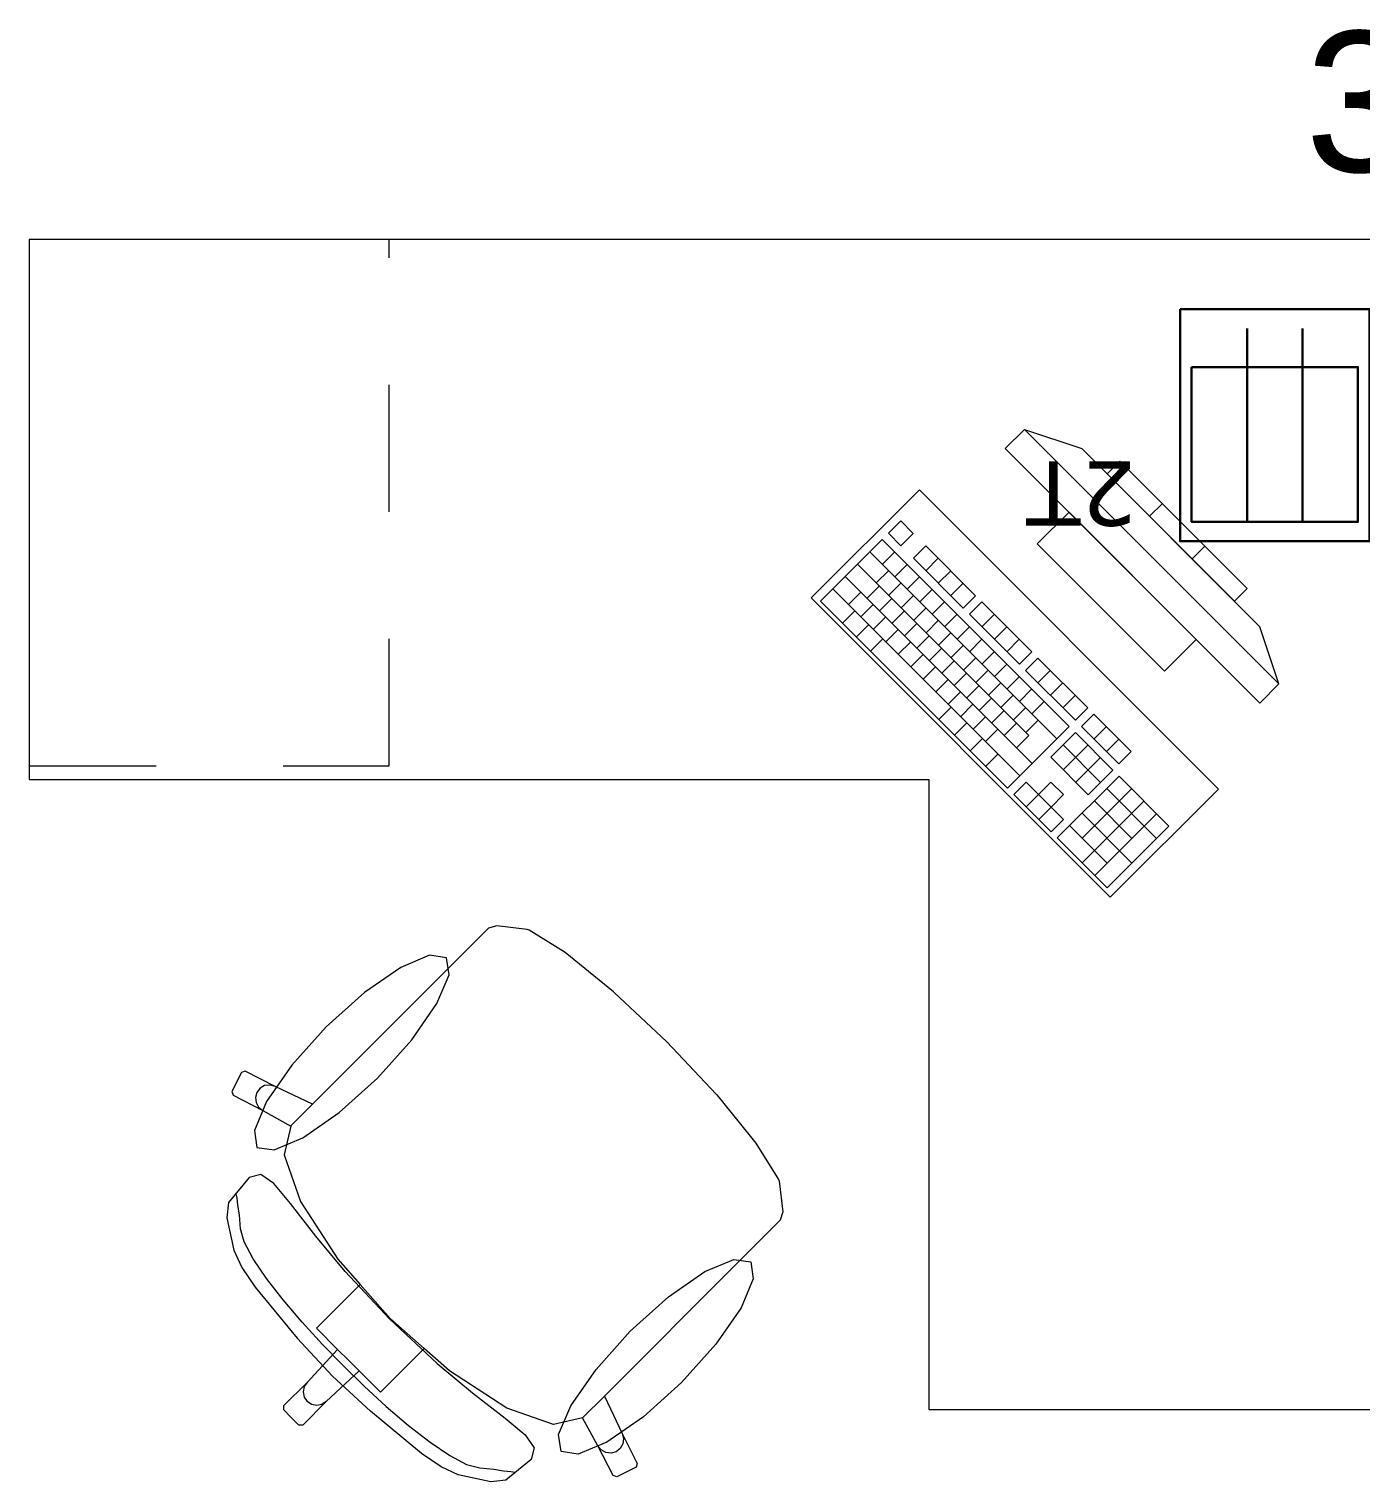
# Model space of a CAD drawing. Header units: inches. Extents: x -19 to 5698, y -728 to 92.
# Drawn here: x 217.015 to 218.495, y 30.339 to 31.952 of the extents above; entities that cross this region are included whole.
import ezdxf

# ---------------------------------------------------------------- set-up
doc = ezdxf.new("R2010")
doc.units = ezdxf.units.IN
doc.header["$MEASUREMENT"] = 0
doc.linetypes.add('HIDDEN', pattern=[0.375, 0.25, -0.125])
doc.linetypes.add('Rayas', pattern=[0.282222, 0.141111, -0.141111])
doc.layers.get('0').update_dxf_attribs({"color": 61})
doc.layers.add('00 conduct tomacorr', color=120, linetype='HIDDEN', lineweight=30)
doc.layers.add('00 IE LUZ EMERGENCIA', color=253, linetype='Continuous', lineweight=0)
doc.layers.add('Interior - Mobiliario', color=7, linetype='Continuous')
doc.styles.add('Annotative', font='arial.ttf')

# ---------------------------------------------------------------- blocks, each defined once
blk = doc.blocks.new('CAJA POP UP 6 MODULOS')
at = {"layer": '00 conduct tomacorr', "linetype": 'Continuous'}
for p, q in [((-0.095, -0.165), (-0.095, -0.0151)), ((-0.052, -0.165), (-0.052, -0.0151)), ((0.052, -0.165), (0.052, -0.0151)), ((0.095, -0.165), (0.095, -0.0151)), ((0, -0.165), (0, -0.18))]:
    blk.add_line(p, q, dxfattribs=at)
for points in [[(-0.147, 0), (0.147, 0), (0.147, -0.18), (-0.147, -0.18)], [(0, 0), (0.147, 0), (0.147, -0.18), (0, -0.18)]]:
    blk.add_lwpolyline(points, close=True, dxfattribs=at)
for points in [[(-0.138, -0.045), (-0.009, -0.045), (-0.009, -0.165), (-0.138, -0.165), (-0.138, -0.045)], [(0.009, -0.045), (0.138, -0.045), (0.138, -0.165), (0.009, -0.165), (0.009, -0.045)]]:
    blk.add_lwpolyline(points, dxfattribs=at)
at = {"color": 1, "insert": (-0.1807, -0.168), "char_height": 0.05, "attachment_point": 1, "rotation": 180}
blk.add_mtext_dynamic_manual_height_columns('{\\fVerdana|b0|i0|c0|p34;2T}', width=0.000481, gutter_width=0.1561, heights=[0], dxfattribs=at)

msp = doc.modelspace()

# ---------------------------------------------------------------- linework, layer by layer
at = {"layer": 'Interior - Mobiliario', "color": 175, "linetype": 'Rayas', "lineweight": 13}
for p, q in [((217.4153, 31.1339), (217.4153, 31.7189)), ((217.0153, 31.1339), (217.4153, 31.1339))]:
    msp.add_line(p, q, dxfattribs=at)
at = {"layer": 'Interior - Mobiliario', "color": 175, "linetype": 'Continuous', "lineweight": 13}
for p, q in [((218.1214, 31.5078), (218.1001, 31.4866)), ((218.4042, 31.225), (218.1214, 31.5078)), ((218.1214, 31.5078), (218.185, 31.4866)), ((218.1001, 31.4866), (218.383, 31.2038)), ((218.185, 31.4866), (218.383, 31.2886)), ((218.2274, 31.4725), (218.2133, 31.4583)), ((218.3688, 31.3311), (218.2274, 31.4725)), ((218.2133, 31.4583), (218.3547, 31.3169)), ((218.2604, 31.4112), (218.2746, 31.4253)), ((218.1709, 31.4159), (218.1355, 31.3806)), ((218.3123, 31.2745), (218.1709, 31.4159)), ((217.984, 31.4061), (217.9703, 31.3924)), ((217.9703, 31.3924), (217.9841, 31.3785)), ((217.9978, 31.3923), (217.984, 31.4061)), ((217.9841, 31.3785), (217.9978, 31.3923)), ((217.9634, 31.3855), (217.8948, 31.317)), ((218.1711, 31.1778), (217.9634, 31.3855)), ((218.0117, 31.3784), (217.9979, 31.3647)), ((218.067, 31.323), (218.0117, 31.3784)), ((218.1355, 31.3806), (218.2769, 31.2391)), ((218.3076, 31.3641), (218.3217, 31.3782)), ((217.9497, 31.3718), (218.1574, 31.1641)), ((217.9635, 31.358), (217.9772, 31.3717)), ((217.9979, 31.3647), (218.0533, 31.3093)), ((218.0118, 31.3508), (218.0255, 31.3646)), ((217.9223, 31.3444), (218.13, 31.1367)), ((217.936, 31.3581), (218.1264, 31.1677)), ((217.9567, 31.3373), (217.9705, 31.351)), ((217.9774, 31.3441), (217.9911, 31.3578)), ((217.9912, 31.3303), (218.0049, 31.344)), ((218.0256, 31.337), (218.0394, 31.3507)), ((217.9085, 31.3307), (218.1163, 31.123)), ((217.9258, 31.3134), (217.9396, 31.3271)), ((217.9465, 31.3202), (217.9602, 31.3339)), ((217.9706, 31.3235), (217.9843, 31.3372)), ((218.0051, 31.3164), (218.0188, 31.3301)), ((218.0395, 31.3232), (218.0532, 31.3369)), ((218.3547, 31.3169), (218.3688, 31.3311)), ((217.8948, 31.317), (218.1025, 31.1093)), ((217.9397, 31.2995), (217.9534, 31.3132)), ((217.9603, 31.3063), (217.974, 31.32)), ((217.9844, 31.3096), (217.9981, 31.3234)), ((218.0189, 31.3026), (218.0326, 31.3163)), ((218.0533, 31.3093), (218.067, 31.323)), ((218.074, 31.3161), (218.0603, 31.3024)), ((218.1294, 31.2607), (218.074, 31.3161)), ((217.9191, 31.2927), (217.9328, 31.3064)), ((217.9535, 31.2857), (217.9673, 31.2994)), ((217.9742, 31.2925), (217.9879, 31.3062)), ((217.9983, 31.2958), (218.012, 31.3095)), ((218.0121, 31.2819), (218.0258, 31.2957)), ((218.0328, 31.2887), (218.0465, 31.3024)), ((218.0603, 31.3024), (218.1157, 31.247)), ((218.0741, 31.2885), (218.0878, 31.3022)), ((217.9346, 31.2772), (217.9484, 31.2909)), ((217.9674, 31.2718), (217.9811, 31.2855)), ((217.988, 31.2786), (218.0017, 31.2923)), ((218.0019, 31.2648), (218.0156, 31.2785)), ((218.026, 31.2681), (218.0397, 31.2818)), ((218.0466, 31.2749), (218.0603, 31.2886)), ((218.088, 31.2747), (218.1017, 31.2884)), ((218.4042, 31.225), (218.383, 31.2886)), ((217.9502, 31.2616), (217.9639, 31.2753)), ((217.9812, 31.258), (217.995, 31.2717)), ((218.0157, 31.2509), (218.0294, 31.2646)), ((218.0398, 31.2542), (218.0535, 31.268)), ((218.0605, 31.261), (218.0742, 31.2748)), ((218.1018, 31.2608), (218.1155, 31.2746)), ((218.2769, 31.2391), (218.3123, 31.2745)), ((217.9951, 31.2441), (218.0088, 31.2578)), ((218.0296, 31.2371), (218.0433, 31.2508)), ((218.0537, 31.2404), (218.0674, 31.2541)), ((218.0743, 31.2472), (218.088, 31.2609)), ((218.0882, 31.2333), (218.1019, 31.2471)), ((218.1157, 31.247), (218.1294, 31.2607)), ((218.1363, 31.2538), (218.1226, 31.2401)), ((218.1917, 31.1984), (218.1363, 31.2538)), ((218.0089, 31.2303), (218.0226, 31.244)), ((218.0228, 31.2164), (218.0365, 31.2301)), ((218.0434, 31.2232), (218.0571, 31.2369)), ((218.0675, 31.2266), (218.0812, 31.2403)), ((218.102, 31.2195), (218.1157, 31.2332)), ((218.1226, 31.2401), (218.178, 31.1847)), ((218.1364, 31.2262), (218.1501, 31.2399)), ((218.0366, 31.2026), (218.0503, 31.2163)), ((218.0573, 31.2094), (218.071, 31.2231)), ((218.0814, 31.2127), (218.0951, 31.2264)), ((218.1159, 31.2056), (218.1296, 31.2194)), ((218.1503, 31.2124), (218.164, 31.2261)), ((218.383, 31.2038), (218.4042, 31.225)), ((218.0264, 31.1854), (218.0401, 31.1991)), ((218.0505, 31.1887), (218.0642, 31.2025)), ((218.0711, 31.1955), (218.0848, 31.2092)), ((218.0952, 31.1989), (218.1089, 31.2126)), ((218.1091, 31.185), (218.1228, 31.1987)), ((218.1297, 31.1918), (218.1434, 31.2055)), ((218.1641, 31.1985), (218.1778, 31.2122)), ((218.178, 31.1847), (218.1917, 31.1984)), ((218.0437, 31.1681), (218.0574, 31.1818)), ((218.0643, 31.1749), (218.078, 31.1886)), ((218.085, 31.1817), (218.0987, 31.1954)), ((218.0988, 31.1678), (218.1125, 31.1815)), ((218.1229, 31.1712), (218.1366, 31.1849)), ((218.1986, 31.1915), (218.1849, 31.1778)), ((218.2401, 31.1499), (218.1986, 31.1915)), ((218.0782, 31.161), (218.0919, 31.1748)), ((218.1025, 31.1093), (218.1711, 31.1778)), ((218.1127, 31.154), (218.1264, 31.1677)), ((218.178, 31.1709), (218.1506, 31.1435)), ((218.2196, 31.1294), (218.178, 31.1709)), ((218.1849, 31.1778), (218.2264, 31.1362)), ((218.1987, 31.1639), (218.2124, 31.1776)), ((218.061, 31.1508), (218.0747, 31.1645)), ((218.1643, 31.1572), (218.2059, 31.1156)), ((218.1645, 31.1296), (218.1919, 31.157)), ((218.2126, 31.1501), (218.2263, 31.1638)), ((218.2264, 31.1362), (218.2401, 31.1499)), ((218.0783, 31.1335), (218.092, 31.1472)), ((218.1506, 31.1435), (218.1921, 31.1019)), ((218.1783, 31.1158), (218.2057, 31.1432)), ((218.2265, 31.1224), (218.1579, 31.0539)), ((218.1921, 31.1019), (218.2196, 31.1294)), ((218.2819, 31.067), (218.2265, 31.1224)), ((218.1232, 31.116), (218.1095, 31.1023)), ((218.1095, 31.1023), (218.151, 31.0608)), ((218.137, 31.1022), (218.1232, 31.116)), ((218.1233, 31.0885), (218.137, 31.1022)), ((218.1507, 31.1159), (218.137, 31.1022)), ((218.137, 31.1022), (218.1509, 31.0883)), ((218.1646, 31.1021), (218.1507, 31.1159)), ((218.1509, 31.0883), (218.1646, 31.1021)), ((218.1855, 31.0537), (218.2403, 31.1086)), ((218.2128, 31.1087), (218.2682, 31.0533)), ((218.1372, 31.0746), (218.1509, 31.0883)), ((218.1647, 31.0745), (218.1509, 31.0883)), ((218.1856, 31.0262), (218.2542, 31.0947)), ((218.1991, 31.095), (218.2406, 31.0535)), ((218.151, 31.0608), (218.1647, 31.0745)), ((218.1854, 31.0813), (218.2407, 31.0259)), ((218.1995, 31.0123), (218.268, 31.0809)), ((218.1579, 31.0539), (218.2133, 30.9985)), ((218.1716, 31.0676), (218.2132, 31.026)), ((218.2133, 30.9985), (218.2819, 31.067)), ((217.535, 30.9564), (217.5257, 30.9536)), ((217.5689, 30.9524), (217.535, 30.9564)), ((217.5257, 30.9536), (217.5037, 30.9316)), ((217.571, 30.9515), (217.5689, 30.9524)), ((217.6111, 30.9266), (217.571, 30.9515)), ((217.5037, 30.9316), (217.4782, 30.9061)), ((217.6647, 30.8831), (217.6111, 30.9266)), ((217.4782, 30.9061), (217.3304, 30.7582)), ((217.6655, 30.8824), (217.6647, 30.8831)), ((217.7239, 30.8275), (217.6655, 30.8824)), ((217.7239, 30.8275), (217.7787, 30.7692)), ((217.2555, 30.7948), (217.2514, 30.7935)), ((217.2886, 30.7778), (217.2555, 30.7948)), ((217.2514, 30.7935), (217.2406, 30.7721)), ((217.2771, 30.7788), (217.272, 30.7759)), ((217.2829, 30.7794), (217.2771, 30.7788)), ((217.2886, 30.7778), (217.2829, 30.7794)), ((217.3304, 30.7582), (217.2886, 30.7778)), ((217.2406, 30.7721), (217.242, 30.7681)), ((217.242, 30.7681), (217.2751, 30.7511)), ((217.2684, 30.7713), (217.2668, 30.7657)), ((217.2668, 30.7657), (217.2676, 30.7599)), ((217.272, 30.7759), (217.2684, 30.7713)), ((217.7787, 30.7692), (217.7794, 30.7684)), ((217.7794, 30.7684), (217.823, 30.7147)), ((217.2676, 30.7599), (217.2704, 30.7548)), ((217.2704, 30.7548), (217.2751, 30.7511)), ((217.2751, 30.7511), (217.3061, 30.7338)), ((217.3061, 30.734), (217.3304, 30.7582)), ((217.3061, 30.7338), (217.2986, 30.7018)), ((217.3061, 30.734), (217.3061, 30.7338)), ((217.823, 30.7147), (217.8479, 30.6747)), ((217.2986, 30.7018), (217.317, 30.6499)), ((217.26, 30.6767), (217.2368, 30.6489)), ((217.2729, 30.6801), (217.26, 30.6767)), ((217.2872, 30.6701), (217.2729, 30.6801)), ((217.3058, 30.6478), (217.2872, 30.6701)), ((217.8479, 30.6747), (217.8488, 30.6725)), ((217.8488, 30.6725), (217.8528, 30.6386)), ((217.2368, 30.6489), (217.2349, 30.6321)), ((217.2464, 30.6542), (217.2456, 30.6587)), ((217.2472, 30.6461), (217.2464, 30.6542)), ((217.317, 30.6499), (217.3583, 30.586)), ((217.2492, 30.6353), (217.2472, 30.6461)), ((217.2504, 30.6199), (217.2492, 30.6353)), ((217.3338, 30.6117), (217.3058, 30.6478)), ((217.8528, 30.6386), (217.8499, 30.6293)), ((217.2349, 30.6321), (217.2427, 30.596)), ((217.2543, 30.6052), (217.2504, 30.6199)), ((217.8499, 30.6293), (217.828, 30.6074)), ((217.2643, 30.5864), (217.2543, 30.6052)), ((217.3665, 30.5724), (217.3338, 30.6117)), ((217.828, 30.6074), (217.8024, 30.5819)), ((217.2427, 30.596), (217.2516, 30.5767)), ((217.2791, 30.5645), (217.2643, 30.5864)), ((217.3583, 30.586), (217.3831, 30.5579)), ((217.2516, 30.5767), (217.2665, 30.555)), ((217.4159, 30.5196), (217.3665, 30.5724)), ((217.8024, 30.5819), (217.6546, 30.434)), ((217.2665, 30.555), (217.3134, 30.4983)), ((217.2977, 30.5407), (217.2791, 30.5645)), ((217.3831, 30.5579), (217.3557, 30.5305)), ((217.3831, 30.5579), (217.4164, 30.5201)), ((217.3189, 30.516), (217.2977, 30.5407)), ((217.3557, 30.5305), (217.3346, 30.5094)), ((217.4159, 30.5196), (217.4687, 30.4701)), ((217.4543, 30.4867), (217.4164, 30.5201)), ((217.3414, 30.4913), (217.3189, 30.516)), ((217.3346, 30.5094), (217.3582, 30.4857)), ((217.3134, 30.4983), (217.3525, 30.4561)), ((217.3642, 30.4679), (217.3414, 30.4913)), ((217.3582, 30.4857), (217.3242, 30.4492)), ((217.3582, 30.4857), (217.3702, 30.4738)), ((217.3821, 30.4619), (217.3702, 30.4738)), ((217.4543, 30.4867), (217.4269, 30.4594)), ((217.4824, 30.462), (217.4543, 30.4867)), ((217.3821, 30.4619), (217.3456, 30.4279)), ((217.3947, 30.417), (217.3525, 30.4561)), ((217.3642, 30.4679), (217.3877, 30.4451)), ((217.4057, 30.4382), (217.3821, 30.4619)), ((217.4269, 30.4594), (217.4057, 30.4382)), ((217.4687, 30.4701), (217.508, 30.4374)), ((217.5462, 30.4206), (217.4824, 30.462)), ((217.3242, 30.4492), (217.2981, 30.4231)), ((217.321, 30.4444), (217.3199, 30.4386)), ((217.3242, 30.4492), (217.321, 30.4444)), ((217.3877, 30.4451), (217.4123, 30.4225)), ((217.2981, 30.4231), (217.2982, 30.4189)), ((217.3456, 30.4279), (217.3195, 30.4018)), ((217.3199, 30.4386), (217.321, 30.4329)), ((217.321, 30.4329), (217.3243, 30.428)), ((217.3292, 30.4247), (217.3243, 30.428)), ((217.335, 30.4235), (217.3292, 30.4247)), ((217.3407, 30.4246), (217.335, 30.4235)), ((217.3456, 30.4279), (217.3407, 30.4246)), ((217.508, 30.4374), (217.5442, 30.4095)), ((217.6304, 30.4098), (217.6546, 30.434)), ((217.6546, 30.434), (217.6742, 30.3922)), ((217.2982, 30.4189), (217.3067, 30.4103)), ((217.3152, 30.4018), (217.3067, 30.4103)), ((217.4514, 30.3702), (217.3947, 30.417)), ((217.4123, 30.4225), (217.4371, 30.4013)), ((217.5442, 30.4095), (217.5665, 30.3909)), ((217.5982, 30.4023), (217.5462, 30.4206)), ((217.6301, 30.4097), (217.5982, 30.4023)), ((217.6304, 30.4098), (217.6301, 30.4097)), ((217.6475, 30.3787), (217.6301, 30.4097)), ((217.3195, 30.4018), (217.3152, 30.4018)), ((217.4371, 30.4013), (217.4609, 30.3828)), ((217.5665, 30.3909), (217.5765, 30.3765)), ((217.6742, 30.3922), (217.6758, 30.3866)), ((217.6742, 30.3922), (217.6912, 30.3591)), ((217.4609, 30.3828), (217.4827, 30.3679)), ((217.5765, 30.3765), (217.5731, 30.3636)), ((217.6511, 30.3741), (217.6475, 30.3787)), ((217.6644, 30.3456), (217.6475, 30.3787)), ((217.6723, 30.3757), (217.6677, 30.3721)), ((217.6751, 30.3808), (217.6723, 30.3757)), ((217.6758, 30.3866), (217.6751, 30.3808)), ((217.4731, 30.3553), (217.4514, 30.3702)), ((217.4827, 30.3679), (217.5015, 30.358)), ((217.5731, 30.3636), (217.5452, 30.3404)), ((217.6562, 30.3712), (217.6511, 30.3741)), ((217.6621, 30.3705), (217.6562, 30.3712)), ((217.6677, 30.3721), (217.6621, 30.3705)), ((217.6912, 30.3591), (217.6899, 30.3551)), ((217.4923, 30.3463), (217.4731, 30.3553)), ((217.5284, 30.3386), (217.4923, 30.3463)), ((217.5015, 30.358), (217.5163, 30.3541)), ((217.5163, 30.3541), (217.5317, 30.3529)), ((217.5317, 30.3529), (217.5424, 30.3509)), ((217.5424, 30.3509), (217.5505, 30.3501)), ((217.5505, 30.3501), (217.555, 30.3493)), ((217.6685, 30.3443), (217.6644, 30.3456)), ((217.6899, 30.3551), (217.6685, 30.3443)), ((217.5452, 30.3404), (217.5284, 30.3386))]:
    msp.add_line(p, q, dxfattribs=at)
at = {"layer": 'Interior - Mobiliario', "color": 175, "linetype": 'Continuous', "lineweight": 13, "flags": 128}
for points in [[(218.5153, 31.7189), (217.0153, 31.7189), (217.0153, 31.1189), (218.0153, 31.1189), (218.0153, 30.4189), (218.5153, 30.4189)], [(218.0047, 31.4407), (217.8845, 31.3205), (218.2168, 30.9881), (218.337, 31.1083)], [(217.3454, 30.844), (217.3073, 30.8015), (217.2793, 30.7612), (217.2657, 30.7291), (217.2685, 30.7102), (217.2875, 30.7073), (217.3195, 30.7209), (217.3599, 30.7489), (217.4024, 30.7871), (217.4405, 30.8296), (217.4685, 30.8699), (217.4821, 30.902), (217.4793, 30.9209), (217.4604, 30.9238), (217.4283, 30.9102), (217.3879, 30.8822)], [(217.7404, 30.4491), (217.6979, 30.4109), (217.6575, 30.3829), (217.6255, 30.3693), (217.6065, 30.3722), (217.6037, 30.3911), (217.6173, 30.4232), (217.6453, 30.4635), (217.6834, 30.506), (217.7259, 30.5442), (217.7663, 30.5722), (217.7984, 30.5858), (217.8173, 30.5829), (217.8201, 30.564), (217.8065, 30.5319), (217.7785, 30.4916)]]:
    msp.add_lwpolyline(points, close=True, dxfattribs=at)

# ---------------------------------------------------------------- block references
at = {"layer": '00 conduct tomacorr', "xscale": 1.432830642179531, "yscale": 1.432830642179531, "zscale": 1.432830642179531}
msp.add_blockref('CAJA POP UP 6 MODULOS', (218.5049, 31.6414, 0.0001), dxfattribs=at)

# ---------------------------------------------------------------- texts
at = {"layer": '00 IE LUZ EMERGENCIA', "style": 'Annotative'}
msp.add_attdef('3', (218.4332, 31.7939, 0.0001), '', height=0.1562, dxfattribs=at)

doc.saveas('drawing.dxf')
